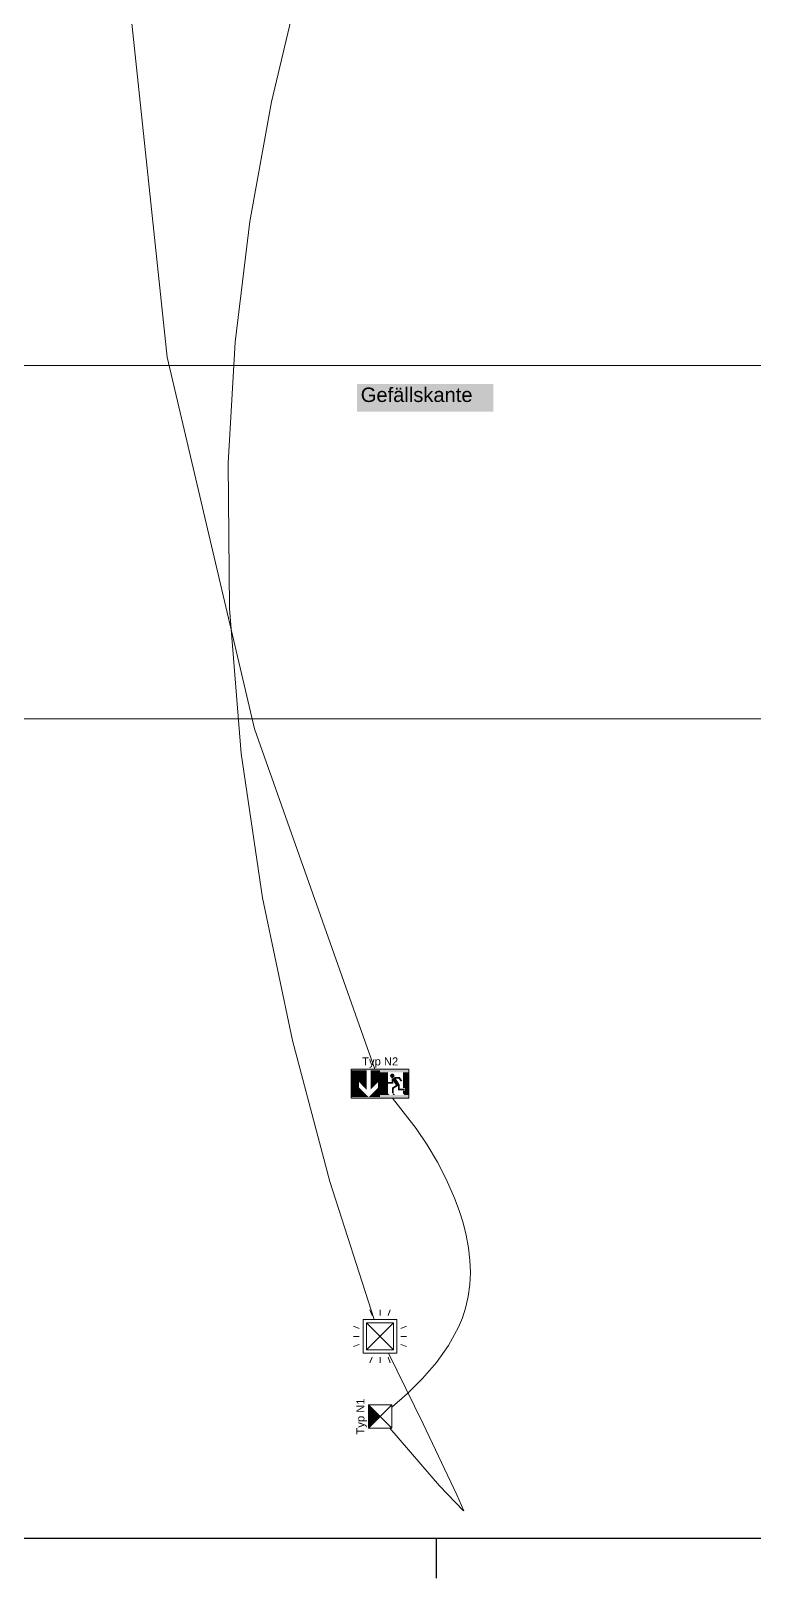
# Model space of a CAD drawing. Extents: x -1067 to 613, y -179 to 712.
# Drawn here: x -278.1 to -187.7, y -179.5 to 13.9 of the extents above; entities that cross this region are included whole.
import ezdxf
from ezdxf.lldxf.tags import DXFTag

# ---------------------------------------------------------------- set-up
doc = ezdxf.new("R2010")
doc.units = 0
doc.layers.get('0').update_dxf_attribs({"lineweight": 13})
for name, color, linetype, lineweight in [('A-FLOR-____-OTLN', 7, 'Continuous', 9), ('S-GRID-____-OTLN', 7, 'Continuous', 5), ('Text', 7, 'Continuous', 5)]:
    doc.layers.add(name, color=color, linetype=linetype, lineweight=lineweight)
for name, color, linetype, lineweight, true_color in [('EL01_WAN_BUS-KNX', 7, 'Continuous', 13, 0xcc0099), ('EL01_WAN_Leitung_BUS-KNX', 4, 'Continuous', 13, 0x00ffff), ('EL01_WAN_Leitung_Notbeleuchtung', 7, 'Continuous', 13, 0x009900), ('EL01_WAN_Notbeleuchtungen', 7, 'Continuous', 13, 0x009900), ('EL01_WAN_Notbeleuchtungentyp', 7, 'Continuous', 13, 0x009900)]:
    doc.layers.add(name, color=color, linetype=linetype, lineweight=lineweight, true_color=true_color)
doc.styles.get("Standard").update_dxf_attribs({"font": 'arial.ttf'})
tags = doc.linetypes.add('_Rasterlinie_', pattern=[0.375, 0.2, -0.05, 0.075, -0.05]).pattern_tags.tags
tags[10:11] = [DXFTag(74, 4), DXFTag(75, 0), DXFTag(340, '0'), DXFTag(46, 1.0), DXFTag(50, 0.0), DXFTag(44, 0.0), DXFTag(45, 0.0)]
tags[8:9] = [DXFTag(74, 4), DXFTag(75, 0), DXFTag(340, '0'), DXFTag(46, 1.0), DXFTag(50, 0.0), DXFTag(44, 0.0), DXFTag(45, 0.0)]
tags[6:7] = [DXFTag(74, 4), DXFTag(75, 0), DXFTag(340, '0'), DXFTag(46, 1.0), DXFTag(50, 0.0), DXFTag(44, 0.0), DXFTag(45, 0.0)]
tags[4:5] = [DXFTag(74, 4), DXFTag(75, 0), DXFTag(340, '0'), DXFTag(46, 1.0), DXFTag(50, 0.0), DXFTag(44, 0.0), DXFTag(45, 0.0)]

# ---------------------------------------------------------------- blocks, each defined once
blk = doc.blocks.new('Referenz-A0UJ3194XE', base_point=(-1062.18, -175.86))
at = {"layer": 'A-FLOR-____-OTLN', "color": 0, "linetype": 'Continuous', "ltscale": 0.13}
blk.add_line((-85.1, -27.97), (-985.1, -27.97), dxfattribs=at)
at = {"layer": 'S-GRID-____-OTLN', "color": 0, "linetype": '_Rasterlinie_', "ltscale": 0.13}
blk.add_line((-1046.54, -72.12), (-144.67, -72.12), dxfattribs=at)
at = {"layer": 'Text', "color": 7, "linetype": 'Continuous', "ltscale": 0.13, "true_color": 0xffffff}
for points in [[(-237.31, -33.71), (-220.3, -33.71), (-237.31, -30.26)], [(-220.3, -33.71), (-237.31, -30.26), (-220.3, -30.26)]]:
    blk.add_solid(points, dxfattribs=at)
at = {"layer": 'Text', "color": 0, "linetype": 'Continuous', "ltscale": 0.13, "insert": (-236.86, -30.71), "char_height": 1.8, "attachment_point": 1}
blk.add_mtext('{\\fArial;Gefällskante}', dxfattribs=at)
blk = doc.blocks.new('RZL-Wand_ Unten-A0UJ31EUXE', base_point=(-238.05, -119.5))
at = {"color": 0, "lineweight": -2}
for p, q in [((-238.05, -115.9), (-230.85, -115.9)), ((-238.05, -119.5), (-238.05, -115.9)), ((-230.85, -115.9), (-230.85, -119.5)), ((-230.85, -119.5), (-238.05, -119.5))]:
    blk.add_line(p, q, dxfattribs=at)
for points in [[(-238.05, -116.03), (-234.45, -116.03), (-238.05, -115.9)], [(-234.45, -116.03), (-238.05, -115.9), (-234.45, -115.9)], [(-234.45, -116.28), (-230.85, -116.28), (-234.45, -115.9)], [(-230.85, -116.28), (-234.45, -115.9), (-230.85, -115.9)], [(-238.05, -117.5), (-236.12, -117.5), (-238.05, -116.03)], [(-236.12, -117.5), (-238.05, -116.03), (-236.12, -116.03)], [(-238.05, -118.18), (-237.06, -118.18), (-238.05, -117.5)], [(-237.06, -118.18), (-238.05, -117.5), (-237.06, -117.5)], [(-236.12, -118.45), (-236.12, -117.5), (-237.06, -117.5)], [(-235.64, -117.5), (-234.45, -117.5), (-235.64, -116.03)], [(-234.45, -117.5), (-235.64, -116.03), (-234.45, -116.03)], [(-235.64, -118.45), (-234.69, -117.5), (-235.64, -117.5)], [(-234.69, -117.7), (-234.45, -117.7), (-234.69, -117.5)], [(-234.45, -117.7), (-234.69, -117.5), (-234.45, -117.5)], [(-234.69, -118.18), (-234.45, -118.18), (-234.69, -117.7)], [(-234.45, -118.18), (-234.69, -117.7), (-234.45, -117.7)], [(-234.45, -117.48), (-233.46, -117.48), (-234.45, -116.28)], [(-233.46, -117.48), (-234.45, -116.28), (-233.46, -116.28)], [(-234.45, -117.71), (-232.78, -117.71), (-234.45, -117.48)], [(-232.78, -117.71), (-234.45, -117.48), (-232.78, -117.48)], [(-234.45, -118.91), (-233.46, -118.91), (-234.45, -117.71)], [(-233.46, -118.91), (-234.45, -117.71), (-233.46, -117.71)], [(-232.64, -116.7), (-233.19, -116.7), (-232.65, -116.63)], [(-233.19, -116.7), (-232.65, -116.63), (-233.18, -116.63)], [(-233.18, -116.77), (-232.64, -116.7), (-233.19, -116.7)], [(-232.65, -116.63), (-233.18, -116.63), (-232.68, -116.57)], [(-233.18, -116.63), (-232.68, -116.57), (-233.15, -116.57)], [(-232.65, -116.63), (-233.18, -116.63), (-232.65, -116.63)], [(-233.18, -116.63), (-232.65, -116.63), (-233.18, -116.63)], [(-232.65, -116.77), (-233.18, -116.77), (-232.64, -116.7)], [(-233.15, -116.84), (-232.65, -116.77), (-233.18, -116.77)], [(-232.65, -116.77), (-233.18, -116.77), (-232.65, -116.77)], [(-233.18, -116.77), (-232.65, -116.77), (-233.18, -116.77)], [(-232.68, -116.57), (-233.15, -116.57), (-232.72, -116.51)], [(-233.15, -116.57), (-232.72, -116.51), (-233.11, -116.51)], [(-232.68, -116.57), (-233.15, -116.57), (-232.68, -116.57)], [(-233.15, -116.57), (-232.68, -116.57), (-233.15, -116.57)], [(-232.68, -116.84), (-233.15, -116.84), (-232.65, -116.77)], [(-233.11, -116.9), (-232.68, -116.84), (-233.15, -116.84)], [(-232.68, -116.84), (-233.15, -116.84), (-232.68, -116.84)], [(-233.15, -116.84), (-232.68, -116.84), (-233.15, -116.84)], [(-232.72, -116.51), (-233.11, -116.51), (-232.78, -116.47)], [(-233.11, -116.51), (-232.78, -116.47), (-233.05, -116.47)], [(-232.72, -116.51), (-233.11, -116.51), (-232.72, -116.51)], [(-233.11, -116.51), (-232.72, -116.51), (-233.11, -116.51)], [(-232.72, -116.9), (-233.11, -116.9), (-232.68, -116.84)], [(-233.05, -116.94), (-232.72, -116.9), (-233.11, -116.9)], [(-232.72, -116.9), (-233.11, -116.9), (-232.72, -116.9)], [(-233.11, -116.9), (-232.72, -116.9), (-233.11, -116.9)], [(-232.78, -116.47), (-233.05, -116.47), (-232.85, -116.44)], [(-233.05, -116.47), (-232.85, -116.44), (-232.99, -116.44)], [(-232.78, -116.47), (-233.05, -116.47), (-232.78, -116.47)], [(-233.05, -116.47), (-232.78, -116.47), (-233.05, -116.47)], [(-232.78, -116.94), (-233.05, -116.94), (-232.72, -116.9)], [(-232.99, -116.97), (-232.78, -116.94), (-233.05, -116.94)], [(-232.78, -116.94), (-233.05, -116.94), (-232.78, -116.94)], [(-233.05, -116.94), (-232.78, -116.94), (-233.05, -116.94)], [(-233.01, -117.02), (-231.88, -117.02), (-232.81, -117.01)], [(-233.01, -117.05), (-231.86, -117.05), (-233.01, -117.02)], [(-231.86, -117.05), (-233.01, -117.02), (-231.88, -117.02)], [(-233.01, -117.39), (-232.26, -117.39), (-233.01, -117.05)], [(-232.26, -117.39), (-233.01, -117.05), (-232.47, -117.05)], [(-233.01, -117.48), (-232.78, -117.48), (-233.01, -117.39)], [(-232.78, -117.48), (-233.01, -117.39), (-232.78, -117.39)], [(-232.85, -116.44), (-232.99, -116.44), (-232.92, -116.43)], [(-232.85, -116.44), (-232.99, -116.44), (-232.85, -116.44)], [(-232.99, -116.44), (-232.85, -116.44), (-232.99, -116.44)], [(-232.85, -116.97), (-232.99, -116.97), (-232.78, -116.94)], [(-232.92, -116.98), (-232.85, -116.97), (-232.99, -116.97)], [(-232.85, -116.97), (-232.99, -116.97), (-232.85, -116.97)], [(-232.99, -116.97), (-232.85, -116.97), (-232.99, -116.97)], [(-232.81, -117.01), (-231.88, -117.01), (-232.76, -117)], [(-231.88, -117.02), (-232.81, -117.01), (-231.88, -117.01)], [(-232.53, -117.8), (-232.01, -117.8), (-232.78, -117.39)], [(-232.01, -117.8), (-232.78, -117.39), (-232.26, -117.39)], [(-232.76, -117), (-231.89, -117), (-232.7, -116.96)], [(-231.88, -117.01), (-232.76, -117), (-231.89, -117)], [(-232.7, -116.96), (-231.92, -116.96), (-232.66, -116.91)], [(-231.89, -117), (-232.7, -116.96), (-231.92, -116.96)], [(-232.66, -116.91), (-231.95, -116.91), (-232.62, -116.84)], [(-231.92, -116.96), (-232.66, -116.91), (-231.95, -116.91)], [(-231.95, -116.91), (-232.62, -116.84), (-232, -116.84)], [(-232.62, -117.98), (-232.01, -117.98), (-232.47, -117.89)], [(-232.47, -117.89), (-232.01, -117.89), (-232.53, -117.8)], [(-232.01, -117.89), (-232.53, -117.8), (-232.01, -117.8)], [(-232.01, -117.98), (-232.47, -117.89), (-232.01, -117.89)], [(-231.95, -117.31), (-231.86, -117.05), (-232.13, -117.05)], [(-231.67, -117.31), (-231.95, -117.31), (-231.86, -117.05)], [(-231.86, -117.44), (-231.67, -117.31), (-231.95, -117.31)], [(-231.57, -117.7), (-230.85, -117.7), (-231.57, -116.28)], [(-230.85, -117.7), (-231.57, -116.28), (-230.85, -116.28)], [(-231.57, -118.24), (-230.85, -118.24), (-231.57, -117.7)], [(-230.85, -118.24), (-231.57, -117.7), (-230.85, -117.7)], [(-238.05, -119.37), (-235.88, -119.37), (-238.05, -118.18)], [(-235.88, -119.37), (-238.05, -118.18), (-237.06, -118.18)], [(-238.05, -119.5), (-234.45, -119.5), (-238.05, -119.37)], [(-234.45, -119.5), (-238.05, -119.37), (-234.45, -119.37)], [(-235.88, -119.37), (-234.45, -119.37), (-234.69, -118.18)], [(-234.45, -119.37), (-234.69, -118.18), (-234.45, -118.18)], [(-234.45, -119.12), (-233.26, -119.12), (-234.45, -118.91)], [(-233.26, -119.12), (-234.45, -118.91), (-233.46, -118.91)], [(-234.45, -119.5), (-230.85, -119.5), (-234.45, -119.12)], [(-230.85, -119.5), (-234.45, -119.12), (-230.85, -119.12)], [(-232.94, -118.18), (-232.54, -118.18), (-232.62, -117.98)], [(-232.94, -118.31), (-232.74, -118.31), (-232.94, -118.18)], [(-232.74, -118.31), (-232.94, -118.18), (-232.54, -118.18)], [(-232.94, -118.85), (-232.74, -118.85), (-232.94, -118.31)], [(-232.74, -118.85), (-232.94, -118.31), (-232.74, -118.31)], [(-232.74, -119.12), (-232.54, -119.12), (-232.94, -118.91)], [(-232.54, -119.12), (-232.94, -118.91), (-232.74, -118.91)], [(-232.54, -118.18), (-232.62, -117.98), (-232.21, -117.98)], [(-232.21, -118.3), (-232.01, -118.3), (-232.21, -117.98)], [(-232.01, -118.3), (-232.21, -117.98), (-232.01, -117.98)], [(-232.21, -118.52), (-231.39, -118.52), (-232.21, -118.3)], [(-231.39, -118.52), (-232.21, -118.3), (-231.39, -118.3)], [(-231.57, -118.91), (-230.85, -118.91), (-231.57, -118.58)], [(-230.85, -118.91), (-231.57, -118.58), (-230.85, -118.58)], [(-231.37, -119.12), (-230.85, -119.12), (-231.57, -118.91)], [(-230.85, -119.12), (-231.57, -118.91), (-230.85, -118.91)], [(-231.33, -118.58), (-230.85, -118.58), (-231.33, -118.24)], [(-230.85, -118.58), (-231.33, -118.24), (-230.85, -118.24)]]:
    blk.add_solid(points, dxfattribs=at)
blk = doc.blocks.new('Bemerkung 1-A0UJ31EWXE', base_point=(-236.68, -115.41))
at = {"color": 0, "lineweight": -2, "insert": (-236.68, -114.41), "char_height": 1, "attachment_point": 1}
blk.add_mtext('{\\fArial;Typ N2}', dxfattribs=at)
blk = doc.blocks.new('Notleuchte eckig-A0UJ31OCXE', base_point=(-235.91, -160.73))
at = {"color": 0, "lineweight": -2}
for p, q in [((-232.99, -160.73), (-235.91, -157.81)), ((-232.99, -157.81), (-235.91, -160.73)), ((-235.91, -160.73), (-235.91, -157.81)), ((-235.91, -157.81), (-232.99, -157.81)), ((-232.99, -157.81), (-232.99, -160.73)), ((-232.99, -160.73), (-235.91, -160.73))]:
    blk.add_line(p, q, dxfattribs=at)
for points in [[(-234.45, -159.27), (-235.91, -159.27), (-235.91, -157.81)], [(-235.91, -160.73), (-234.45, -159.27), (-235.91, -159.27)]]:
    blk.add_solid(points, dxfattribs=at)
blk = doc.blocks.new('Bemerkung 1-A0UJ31OEXE', base_point=(-237.4, -161.53))
at = {"color": 0, "lineweight": -2, "insert": (-237.4, -161.53), "char_height": 1, "attachment_point": 1, "rotation": 90}
blk.add_mtext('{\\fArial;Typ N1}', dxfattribs=at)
blk = doc.blocks.new('Bewegungsmelder UP-A0UJ31PSXE', base_point=(-237.77, -152.59))
at = {"color": 0, "lineweight": -2}
for p, q in [((-235.45, -146.66), (-235.73, -145.95)), ((-234.45, -146.66), (-234.45, -145.95)), ((-233.45, -146.66), (-233.17, -145.95)), ((-237.06, -148.27), (-237.77, -147.99)), ((-236.55, -147.17), (-236.55, -151.37)), ((-232.35, -147.17), (-236.55, -147.17)), ((-232.77, -147.59), (-236.13, -147.59)), ((-236.13, -147.59), (-236.13, -150.95)), ((-236.13, -147.59), (-232.77, -150.95)), ((-232.77, -147.59), (-236.13, -150.95)), ((-232.77, -150.95), (-232.77, -147.59)), ((-232.35, -151.37), (-232.35, -147.17)), ((-231.84, -148.27), (-231.13, -147.99)), ((-237.06, -149.27), (-237.77, -149.27)), ((-237.06, -150.27), (-237.77, -150.55)), ((-231.84, -149.27), (-231.13, -149.27)), ((-231.84, -150.27), (-231.13, -150.55)), ((-236.55, -151.37), (-232.35, -151.37)), ((-236.13, -150.95), (-232.77, -150.95)), ((-235.45, -151.88), (-235.73, -152.59)), ((-234.45, -151.88), (-234.45, -152.59)), ((-233.45, -151.88), (-233.17, -152.59))]:
    blk.add_line(p, q, dxfattribs=at)
blk = doc.blocks.new('Leitung-A0UJ31R8XE', base_point=(-233.39, -171.09))
at = {"color": 0, "linetype": 'ByBlock', "lineweight": -2, "ltscale": 0.13}
for p, q in [((-229.05, -160.19), (-233.39, -151.37)), ((-224.87, -169.08), (-229.05, -160.19)), ((-223.98, -171.09), (-224.87, -169.08))]:
    blk.add_line(p, q, dxfattribs=at)
blk = doc.blocks.new('Leitung-A0UJ31VOXE', base_point=(-266.09, -115.9))
at = {"color": 0, "linetype": 'ByBlock', "lineweight": -2, "ltscale": 0.13}
for p, q in [((-261.04, -26.9), (-266.09, 20.64)), ((-250.15, -73.34), (-261.04, -26.9)), ((-235.09, -115.9), (-250.15, -73.34))]:
    blk.add_line(p, q, dxfattribs=at)
blk = doc.blocks.new('Leitung-A0UJ31WIXE', base_point=(-233.24, -171.09))
at = {"color": 0, "linetype": 'ByBlock', "lineweight": -2, "ltscale": 0.13}
for p, q in [((-227, -167.95), (-233.24, -160.73)), ((-224.01, -171.09), (-227, -167.95))]:
    blk.add_line(p, q, dxfattribs=at)
blk = doc.blocks.new('Leitung-A0UJ31ZIXE', base_point=(-232.99, -158.11))
at = {"color": 0, "linetype": 'ByBlock', "lineweight": -2, "ltscale": 0.13}
for p, q in [((-229.94, -123.28), (-232.89, -119.5)), ((-228.56, -125.34), (-229.94, -123.28)), ((-227.28, -127.49), (-228.56, -125.34)), ((-226.13, -129.71), (-227.28, -127.49)), ((-225.13, -131.99), (-226.13, -129.71)), ((-224.56, -133.53), (-225.13, -131.99)), ((-224.07, -135.08), (-224.56, -133.53)), ((-223.68, -136.64), (-224.07, -135.08)), ((-223.4, -138.19), (-223.68, -136.64)), ((-223.22, -139.74), (-223.4, -138.19)), ((-223.16, -141.28), (-223.22, -139.74)), ((-223.43, -144.29), (-223.23, -142.8)), ((-223.23, -142.8), (-223.16, -141.28)), ((-223.77, -145.76), (-223.43, -144.29)), ((-224.16, -146.96), (-223.77, -145.76)), ((-225.88, -150.4), (-224.65, -148.13)), ((-224.65, -148.13), (-224.16, -146.96)), ((-227.4, -152.54), (-225.88, -150.4)), ((-229.13, -154.55), (-227.4, -152.54)), ((-231.01, -156.41), (-229.13, -154.55)), ((-232.99, -158.11), (-231.01, -156.41))]:
    blk.add_line(p, q, dxfattribs=at)
blk = doc.blocks.new('Leitung-A0UJ320YXE', base_point=(-253.45, -147.17))
at = {"color": 0, "linetype": 'ByBlock', "lineweight": -2, "ltscale": 0.13}
for p, q in [((-244.5, 19.79), (-248.02, 5.01)), ((-248.02, 5.01), (-250.72, -9.95)), ((-250.72, -9.95), (-252.55, -25.02)), ((-252.55, -25.02), (-253.45, -40.17)), ((-253.45, -40.17), (-253.27, -58.33)), ((-253.27, -58.33), (-251.8, -76.45)), ((-251.8, -76.45), (-249.14, -94.47)), ((-249.14, -94.47), (-245.41, -112.31)), ((-245.41, -112.31), (-240.72, -129.9)), ((-240.72, -129.9), (-235.18, -147.17))]:
    blk.add_line(p, q, dxfattribs=at)

msp = doc.modelspace()

# ---------------------------------------------------------------- linework, layer by layer
at = {"color": 0, "linetype": 'ByBlock', "lineweight": -2, "ltscale": 0.13}
for p, q in [((-1062.42, -174.47), (607.58, -174.47)), ((-227.42, -174.47), (-227.42, -179.47))]:
    msp.add_line(p, q, dxfattribs=at)

# ---------------------------------------------------------------- block references
at = {"color": 9, "lineweight": 25, "ltscale": 0.25, "true_color": 0xc0c0c0}
msp.add_blockref('Referenz-A0UJ3194XE', (-1062.18, -175.86), dxfattribs=at)
at = {"layer": 'EL01_WAN_BUS-KNX', "linetype": 'Continuous', "ltscale": 0.13}
msp.add_blockref('Bewegungsmelder UP-A0UJ31PSXE', (-237.77, -152.59), dxfattribs=at)
at = {"layer": 'EL01_WAN_Leitung_BUS-KNX', "ltscale": 0.13}
for name, p in [('Leitung-A0UJ320YXE', (-253.45, -147.17)), ('Leitung-A0UJ31R8XE', (-233.39, -171.09))]:
    msp.add_blockref(name, p, dxfattribs=at)
at = {"layer": 'EL01_WAN_Leitung_Notbeleuchtung', "ltscale": 0.13}
for name, p in [('Leitung-A0UJ31VOXE', (-266.09, -115.9)), ('Leitung-A0UJ31ZIXE', (-232.99, -158.11)), ('Leitung-A0UJ31WIXE', (-233.24, -171.09))]:
    msp.add_blockref(name, p, dxfattribs=at)
at = {"layer": 'EL01_WAN_Notbeleuchtungen', "linetype": 'Continuous', "ltscale": 0.13}
for name, p in [('RZL-Wand_ Unten-A0UJ31EUXE', (-238.05, -119.5)), ('Notleuchte eckig-A0UJ31OCXE', (-235.91, -160.73))]:
    msp.add_blockref(name, p, dxfattribs=at)
at = {"layer": 'EL01_WAN_Notbeleuchtungentyp', "linetype": 'Continuous', "ltscale": 0.13}
for name, p in [('Bemerkung 1-A0UJ31EWXE', (-236.68, -115.41)), ('Bemerkung 1-A0UJ31OEXE', (-237.4, -161.53))]:
    msp.add_blockref(name, p, dxfattribs=at)

doc.saveas('drawing.dxf')
